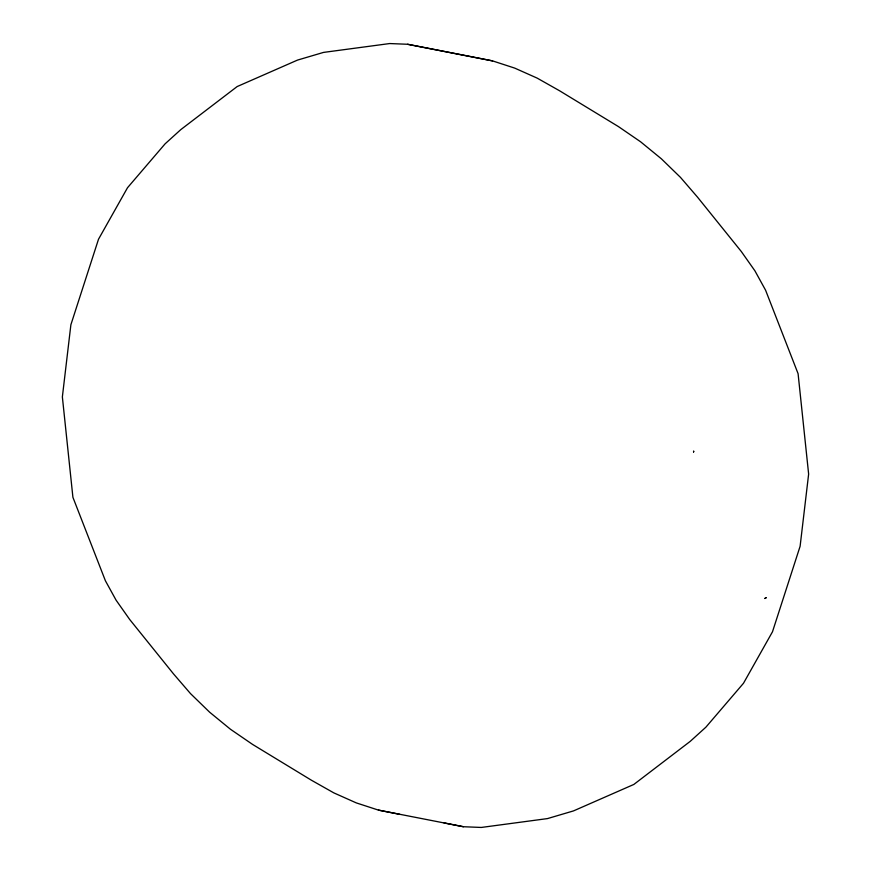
<?xml version="1.0" encoding="UTF-8"?>
<svg xmlns="http://www.w3.org/2000/svg" width="871" height="871" viewBox="0 0 871 871"><rect width="100%" height="100%" fill="white"/><g stroke="black" fill="none" stroke-linecap="round" stroke-linejoin="round"><path stroke-width="1.31" d="M378.439 810.106L463.426 826.731L481.304 827.45L547.5 818.588L573.488 810.912L633.838 784.444L690.224 741.363L705.891 727.176L743.486 683.267L772.49 631.769L800.111 546.269L808.636 474.085L798.086 373.681L765.598 290.239L754.917 270.827L741.286 251.49L697.519 197.151L680.501 177.401L661.383 158.816L640.566 141.766L618.432 126.589L559.607 90.791L537.167 78.118L514.674 68.09L492.561 60.894L407.574 44.269L389.696 43.55L323.5 52.412L297.512 60.088L237.162 86.556L180.776 129.637L165.109 143.824L127.514 187.733L98.51 239.231L70.889 324.731L62.364 396.915L72.914 497.319L105.402 580.761L116.083 600.173L129.714 619.51L173.481 673.849L190.499 693.599L209.617 712.184L230.434 729.234L252.568 744.411L311.393 780.209L333.833 792.882L356.326 802.91L378.439 810.106L399.735 814.32M492.561 60.894L407.574 44.269M443.981 822.877L463.426 826.731M693.675 451.232L693.577 451.962L693.675 451.232M764.858 598.475L766.132 597.713L764.858 598.475"/></g></svg>
